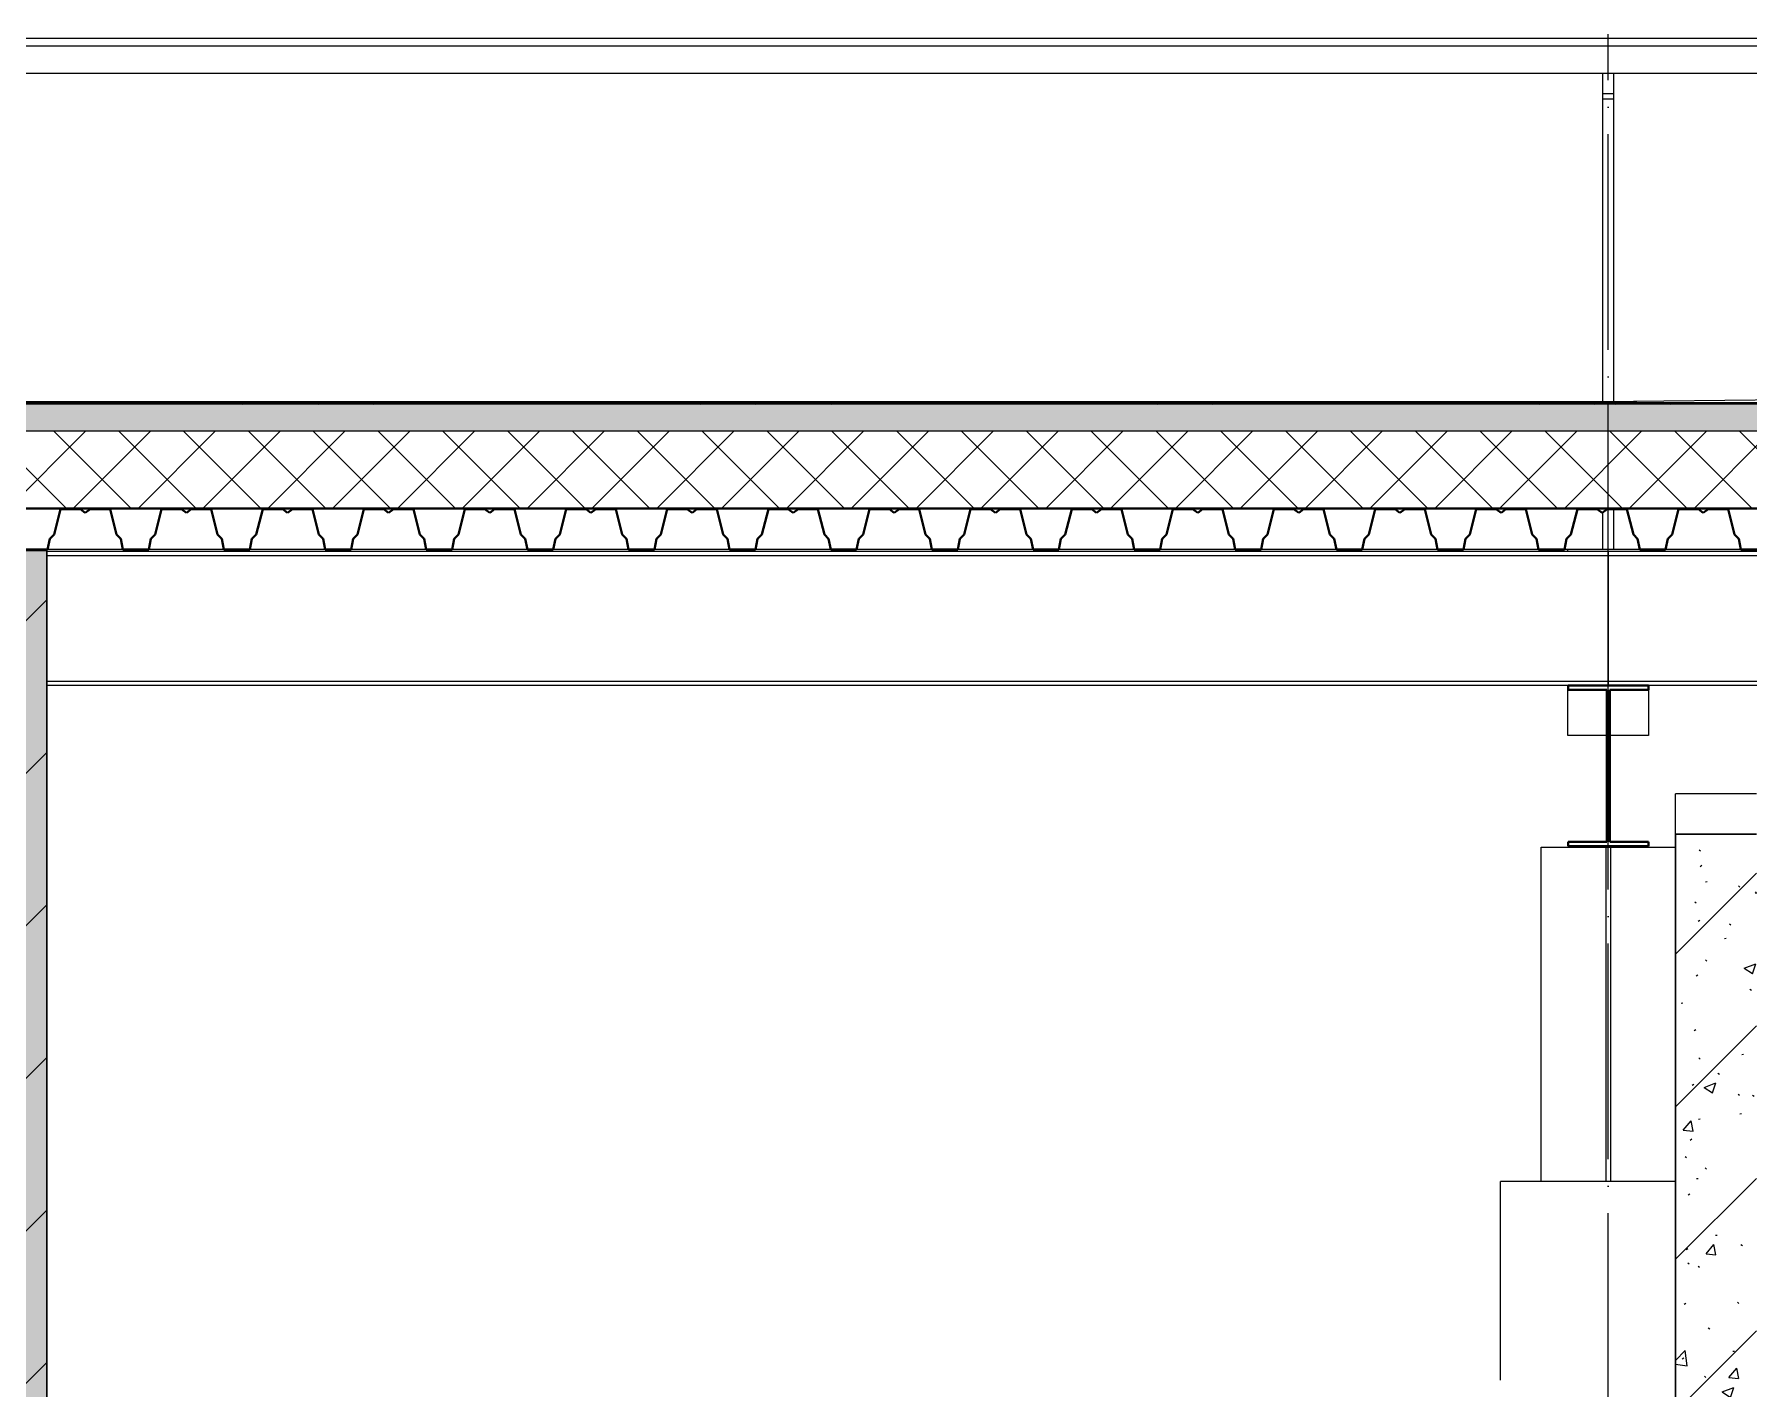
# Model space of a CAD drawing. Header units: millimetres. Extents: x -2951072 to 8268522, y -652067 to -630209.
# Drawn here: x 2659607 to 2662786, y -637204 to -634693 of the extents above; entities that cross this region are included whole.
import ezdxf

# ---------------------------------------------------------------- set-up
doc = ezdxf.new("R2010")
doc.units = ezdxf.units.MM
doc.header["$LTSCALE"] = 20
doc.linetypes.add('_ШПТ__20_т__2_5__Линия сетки', pattern=[25, 20, -2.5, 0, -2.5])
doc.linetypes.add('CENTER', pattern=[50.8, 31.75, -6.35, 6.35, -6.35])
for name, color, linetype, lineweight in [('Внутренние кромки', 7, 'Continuous', 18), ('Обобщенные модели', 7, 'Continuous', 18), ('Общие ребра', 7, 'Continuous', 18), ('ОСИ', 251, 'CENTER', 18), ('Перекрытия', 7, 'Continuous', 18), ('Стены', 7, 'Continuous', 18), ('Стены разрез', 7, 'Continuous', 30), ('Стены штриховка', 7, 'Continuous', 30)]:
    doc.layers.add(name, color=color, linetype=linetype, lineweight=lineweight)
for name, color, linetype, lineweight, true_color in [('Каркас несущий', 7, 'Continuous', 18, 0x800040), ('Крыши', 7, 'Continuous', 9, 0x004000), ('Несущие колонны', 7, 'Continuous', 18, 0x800040), ('Скрытые грани', 7, 'Continuous', 18, 0x800040)]:
    doc.layers.add(name, color=color, linetype=linetype, lineweight=lineweight, true_color=true_color)
pattern_1 = [(50, (2661175.67, -643812.97), (218.621, -19.1268), [22.86, -251.46]), (355, (2661175.67, -643812.97), (-42.292, 229.2684), [18.288, -201.168]), (100.451, (2661193.9, -643814.56), (176.331, 210.1396), [19.428, -213.708]), (46.184, (2661175.67, -643752), (325.295, -50.452), [34.29, -377.19]), (96.636, (2661202.78, -643756.2), (284.883, 296.913), [29.142, -320.562]), (351.184, (2661175.67, -643752), (284.886, 296.911), [27.432, -301.752]), (21, (2661206.15, -643767.25), (181.9375, -122.7183), [22.86, -251.46]), (326, (2661206.15, -643767.25), (74.162, 221.026), [18.288, -201.168]), (71.451, (2661221.31, -643777.48), (256.1003, 98.305), [19.428, -213.708]), (37.5, (2661175.67, -643812.97), (3.7064, 101.4659), [3.353, -195.377, 3.353, -200.863, -201.93]), (37.5, (2661175.67, -643812.97), (3.7064, 101.4659), [-402.946, 3.353, -198.577]), (7.5, (2661175.67, -643812.97), (80.1836, 120.2165), [3.353, -113.081, 3.353, -190.805, -76.962]), (7.5, (2661175.67, -643812.97), (80.1836, 120.2165), [-310.591, 3.353, -73.609]), (327.5, (2661107.7, -643812.97), (162.70865, -6.875), [3.353, -72.847, 3.353, -234.391, -315.468]), (327.5, (2661107.7, -643812.97), (162.70865, -6.875), [-313.944, 3.353, -312.115]), (317.5, (2661077.22, -643812.97), (177.7547, 30.5118), [3.353, -95.707, 3.353, -154.534, -224.028]), (317.5, (2661077.22, -643812.97), (177.7547, 30.5118), [-256.946, 3.353, -220.675])]
pattern_2 = [(45, (2661175.67, -643812.97), (-141.4214, 141.4214), [])]

# ---------------------------------------------------------------- blocks, each defined once
blk = doc.blocks.new('240_КолоннаНесущая_Двутавр_СТО АСЧМ 20-93 - 25К1-V1-_О__Р__1-1_')
at = {"layer": 'Несущие колонны', "color": 7}
for p, q in [((26875.5, 7920), (27124.5, 7920)), ((26875.5, 7300), (26875.5, 7920)), ((27124.5, 7300), (27124.5, 7920)), ((26875.5, 3772.3), (26875.5, 3774)), ((26875.5, 3690), (26875.5, 3765)), ((27124.5, 3772), (27124.5, 3773.3))]:
    blk.add_line(p, q, dxfattribs=at)
at = {"layer": 'Скрытые грани', "color": 7}
for p, q in [((26996, 7300), (26996, 7920)), ((27004, 7920), (27004, 7300)), ((26996, 3771.9), (26996, 3773.7)), ((26996, 3690), (26996, 3765.3)), ((27004, 3773.7), (27004, 3771.9)), ((27004, 3765.3), (27004, 3690))]:
    blk.add_line(p, q, dxfattribs=at)
blk = doc.blocks.new('250_Балка_Двутавр_ГОСТ Р 57837-2017 - 25Б1-1234974-_О__Р__1-1_')
at = {"layer": 'Каркас несущий', "color": 7}
for p, q in [((26999.5, 8468), (24105, 8468)), ((26999.5, 8460), (24105, 8460)), ((26999.5, 8468), (26999.5, 8460)), ((26999.5, 8460), (26999.5, 8228)), ((24105, 8228), (26999.5, 8228)), ((26925.5, 8220), (24105, 8220)), ((26999.5, 8228), (26999.5, 8220))]:
    blk.add_line(p, q, dxfattribs=at)
blk = doc.blocks.new('250_Балка_Двутавр_ГОСТ Р 57837-2017 - 25Б1-1234981-_О__Р__1-1_')
at = {"layer": 'Каркас несущий', "color": 7}
for p, q in [((27000.5, 8460), (27000.5, 8468)), ((29805, 8468), (27000.5, 8468)), ((27000.5, 8228), (27000.5, 8460)), ((29805, 8460), (27000.5, 8460)), ((27000.5, 8220), (27000.5, 8228)), ((27000.5, 8228), (29805, 8228)), ((29805, 8220), (27074.5, 8220))]:
    blk.add_line(p, q, dxfattribs=at)
blk = doc.blocks.new('190_ФЭ_Парапет_Сэндвич - ФЭ-К1_150-1300843-_О__Р__1-1_')
at = {"layer": 'Обобщенные модели'}
for p, q in [((14950, 9420.1), (45050, 9420.1)), ((45050, 9405), (14950, 9405)), ((14950, 9355), (45050, 9355)), ((27010, 9317.1), (26990, 9317.1)), ((27010, 9307.1), (26990, 9307.1))]:
    blk.add_line(p, q, dxfattribs=at)

msp = doc.modelspace()

# ---------------------------------------------------------------- hatches: boundary and pattern name
at = {"layer": 'Крыши'}
h = msp.add_hatch(dxfattribs=at)
h.set_pattern_fill('FP_10', style=0, pattern_type=2)
h.set_pattern_definition([(45, (2661175.67, -643812.97), (-70.7107, 70.7107), []), (135, (2661175.67, -643812.97), (-70.7107, -70.7107), [])])
h.paths.add_polyline_path([(2655875.3, -635379), (2680650.5, -635379), (2680650.5, -635377), (2650400.5, -635377), (2650400.5, -635379), (2655669.6, -635379)], flags=0)
h = msp.add_hatch(dxfattribs=at)
h.set_pattern_fill('FP_11', style=0, pattern_type=2)
h.set_pattern_definition([(0, (2661175.673, -643812.97), (71.437, 41.244), [47.625, -95.25]), (120, (2661175.673, -643812.97), (-71.43735, 41.24512), [47.625, -95.25]), (60, (2661175.673, -643812.97), (0.00065, 82.48912), [0, -95.25, 47.625, 0])])
h.paths.add_polyline_path([(2655875.3, -635429.1), (2680650.5, -635429.1), (2680650.5, -635379), (2650400.5, -635379), (2650400.5, -635429.1), (2655669.6, -635429.1)], flags=0)
h = msp.add_hatch(dxfattribs=at)
h.set_pattern_fill('FP_8', style=0, pattern_type=2)
h.set_pattern_definition([(45, (2661175.67, -643812.97), (-60.10408, 60.10408), []), (135, (2661175.67, -643812.97), (-60.10408, -60.10408), [])])
h.paths.add_polyline_path([(2650400.5, -635572.3), (2680650.5, -635572.3), (2680650.5, -635429.1), (2650400.5, -635429.1), (2650400.5, -635561.8)], flags=0)
at = {"layer": 'Стены штриховка', "lineweight": 9}
h = msp.add_hatch(dxfattribs=at)
h.set_pattern_fill('FP_2', color=256, style=0, pattern_type=2)
h.set_pattern_definition(pattern_1)
h.paths.add_polyline_path([(2659577.3, -640320.2), (2659630.5, -640320.2), (2659630.5, -635650.2), (2659480.5, -635650.2), (2659480.5, -640320.2)], flags=0)
h = msp.add_hatch(dxfattribs=at)
h.set_pattern_fill('FP_3', color=256, style=0, pattern_type=2)
h.set_pattern_definition(pattern_2)
h.paths.add_polyline_path([(2659577.3, -640320.2), (2659630.5, -640320.2), (2659630.5, -635650.2), (2659480.5, -635650.2), (2659480.5, -640320.2)], flags=0)
h = msp.add_hatch(dxfattribs=at)
h.set_pattern_fill('FP_2', color=256, style=0, pattern_type=2)
h.set_pattern_definition(pattern_1)
h.paths.add_polyline_path([(2662765.1, -640320.2), (2662800.5, -640320.2), (2662800.5, -636176.3), (2662650.5, -636176.3), (2662650.5, -640320.2), (2662662.3, -640320.2)], flags=0)
h = msp.add_hatch(dxfattribs=at)
h.set_pattern_fill('FP_3', color=256, style=0, pattern_type=2)
h.set_pattern_definition(pattern_2)
h.paths.add_polyline_path([(2662765.1, -640320.2), (2662800.5, -640320.2), (2662800.5, -636176.3), (2662650.5, -636176.3), (2662650.5, -640320.2), (2662662.3, -640320.2)], flags=0)

# ---------------------------------------------------------------- linework, layer by layer
at = {"layer": 'Внутренние кромки', "color": 7}
msp.add_line((2665525.5, -635340.3), (2662289.4, -635377), dxfattribs=at)
at = {"layer": 'Каркас несущий', "color": 7, "lineweight": 40}
for p, q in [((2662600, -635900.2), (2662451, -635900.2)), ((2662451, -635900.2), (2662451, -635908.2)), ((2662451, -635908.2), (2662522.8, -635908.2)), ((2662522.8, -635908.2), (2662522.8, -636190.2)), ((2662528.3, -636190.2), (2662528.3, -635908.2)), ((2662528.3, -635908.2), (2662600, -635908.2)), ((2662600, -635908.2), (2662600, -635900.2)), ((2662522.8, -636190.2), (2662451, -636190.2)), ((2662451, -636190.2), (2662451, -636198.2)), ((2662600, -636190.2), (2662528.3, -636190.2)), ((2662600, -636198.2), (2662600, -636190.2)), ((2662451, -636198.2), (2662600, -636198.2))]:
    msp.add_line(p, q, dxfattribs=at)
at = {"layer": 'Крыши', "color": 7}
msp.add_line((2650400.5, -635373.8), (2662578.7, -635373.8), dxfattribs=at)
at = {"layer": 'Крыши', "color": 7, "lineweight": 40}
for p, q in [((2680650.5, -635377), (2650400.5, -635377)), ((2650400.5, -635572.3), (2680650.5, -635572.3))]:
    msp.add_line(p, q, dxfattribs=at)
at = {"layer": 'Общие ребра'}
for p, q in [((2680650.5, -635379), (2650400.5, -635379)), ((2680650.5, -635429.1), (2650400.5, -635429.1))]:
    msp.add_line(p, q, dxfattribs=at)
at = {"layer": 'ОСИ', "linetype": '_ШПТ__20_т__2_5__Линия сетки'}
msp.add_line((2662525.5, -646280.4), (2662525.5, -634693), dxfattribs=at)
at = {"layer": 'Перекрытия', "lineweight": 40}
for p, q in [((2659643.9, -635620.3), (2659655.8, -635573.3)), ((2659655.8, -635573.3), (2659692.8, -635573.3)), ((2659692.8, -635573.3), (2659701.8, -635580.3)), ((2659701.8, -635580.3), (2659710.8, -635573.3)), ((2659710.8, -635573.3), (2659747.8, -635573.3)), ((2659747.8, -635573.3), (2659759.6, -635620.3)), ((2659831.4, -635620.3), (2659843.3, -635573.3)), ((2659843.3, -635573.3), (2659880.3, -635573.3)), ((2659880.3, -635573.3), (2659889.3, -635580.3)), ((2659889.3, -635580.3), (2659898.3, -635573.3)), ((2659898.3, -635573.3), (2659935.3, -635573.3)), ((2659935.3, -635573.3), (2659947.1, -635620.3)), ((2660018.9, -635620.3), (2660030.8, -635573.3)), ((2660030.8, -635573.3), (2660067.8, -635573.3)), ((2660067.8, -635573.3), (2660076.8, -635580.3)), ((2660076.8, -635580.3), (2660085.8, -635573.3)), ((2660085.8, -635573.3), (2660122.8, -635573.3)), ((2660122.8, -635573.3), (2660134.6, -635620.3)), ((2660206.4, -635620.3), (2660218.3, -635573.3)), ((2660218.3, -635573.3), (2660255.3, -635573.3)), ((2660255.3, -635573.3), (2660264.3, -635580.3)), ((2660264.3, -635580.3), (2660273.3, -635573.3)), ((2660273.3, -635573.3), (2660310.3, -635573.3)), ((2660310.3, -635573.3), (2660322.1, -635620.3)), ((2660393.9, -635620.3), (2660405.8, -635573.3)), ((2660405.8, -635573.3), (2660442.8, -635573.3)), ((2660442.8, -635573.3), (2660451.8, -635580.3)), ((2660451.8, -635580.3), (2660460.8, -635573.3)), ((2660460.8, -635573.3), (2660497.8, -635573.3)), ((2660497.8, -635573.3), (2660509.6, -635620.3)), ((2660581.4, -635620.3), (2660593.3, -635573.3)), ((2660593.3, -635573.3), (2660630.3, -635573.3)), ((2660630.3, -635573.3), (2660639.3, -635580.3)), ((2660639.3, -635580.3), (2660648.3, -635573.3)), ((2660648.3, -635573.3), (2660685.3, -635573.3)), ((2660685.3, -635573.3), (2660697.1, -635620.3)), ((2660768.9, -635620.3), (2660780.8, -635573.3)), ((2660780.8, -635573.3), (2660817.8, -635573.3)), ((2660817.8, -635573.3), (2660826.8, -635580.3)), ((2660826.8, -635580.3), (2660835.8, -635573.3)), ((2660835.8, -635573.3), (2660872.8, -635573.3)), ((2660872.8, -635573.3), (2660884.6, -635620.3)), ((2660956.4, -635620.3), (2660968.3, -635573.3)), ((2660968.3, -635573.3), (2661005.3, -635573.3)), ((2661005.3, -635573.3), (2661014.3, -635580.3)), ((2661014.3, -635580.3), (2661023.3, -635573.3)), ((2661023.3, -635573.3), (2661060.3, -635573.3)), ((2661060.3, -635573.3), (2661072.1, -635620.3)), ((2661143.9, -635620.3), (2661155.8, -635573.3)), ((2661155.8, -635573.3), (2661192.8, -635573.3)), ((2661192.8, -635573.3), (2661201.8, -635580.3)), ((2661201.8, -635580.3), (2661210.8, -635573.3)), ((2661210.8, -635573.3), (2661247.8, -635573.3)), ((2661247.8, -635573.3), (2661259.6, -635620.3)), ((2661331.4, -635620.3), (2661343.3, -635573.3)), ((2661343.3, -635573.3), (2661380.3, -635573.3)), ((2661380.3, -635573.3), (2661389.3, -635580.3)), ((2661389.3, -635580.3), (2661398.3, -635573.3)), ((2661398.3, -635573.3), (2661435.3, -635573.3)), ((2661435.3, -635573.3), (2661447.1, -635620.3)), ((2661518.9, -635620.3), (2661530.8, -635573.3)), ((2661530.8, -635573.3), (2661567.8, -635573.3)), ((2661567.8, -635573.3), (2661576.8, -635580.3)), ((2661576.8, -635580.3), (2661585.8, -635573.3)), ((2661585.8, -635573.3), (2661622.8, -635573.3)), ((2661622.8, -635573.3), (2661634.6, -635620.3)), ((2661706.4, -635620.3), (2661718.3, -635573.3)), ((2661718.3, -635573.3), (2661755.3, -635573.3)), ((2661755.3, -635573.3), (2661764.3, -635580.3)), ((2661764.3, -635580.3), (2661773.3, -635573.3)), ((2661773.3, -635573.3), (2661810.3, -635573.3)), ((2661810.3, -635573.3), (2661822.1, -635620.3)), ((2661893.9, -635620.3), (2661905.8, -635573.3)), ((2661905.8, -635573.3), (2661942.8, -635573.3)), ((2661942.8, -635573.3), (2661951.8, -635580.3)), ((2661951.8, -635580.3), (2661960.8, -635573.3)), ((2661960.8, -635573.3), (2661997.8, -635573.3)), ((2661997.8, -635573.3), (2662009.6, -635620.3)), ((2662081.4, -635620.3), (2662093.3, -635573.3)), ((2662093.3, -635573.3), (2662130.3, -635573.3)), ((2662130.3, -635573.3), (2662139.3, -635580.3)), ((2662139.3, -635580.3), (2662148.3, -635573.3)), ((2662148.3, -635573.3), (2662185.3, -635573.3)), ((2662185.3, -635573.3), (2662197.1, -635620.3)), ((2662268.9, -635620.3), (2662280.8, -635573.3)), ((2662280.8, -635573.3), (2662317.8, -635573.3)), ((2662317.8, -635573.3), (2662326.8, -635580.3)), ((2662326.8, -635580.3), (2662335.8, -635573.3)), ((2662335.8, -635573.3), (2662372.8, -635573.3)), ((2662372.8, -635573.3), (2662384.6, -635620.3)), ((2662456.4, -635620.3), (2662468.3, -635573.3)), ((2662468.3, -635573.3), (2662505.3, -635573.3)), ((2662505.3, -635573.3), (2662514.3, -635580.3)), ((2662514.3, -635580.3), (2662523.3, -635573.3)), ((2662523.3, -635573.3), (2662560.3, -635573.3)), ((2662560.3, -635573.3), (2662572.1, -635620.3)), ((2662643.9, -635620.3), (2662655.8, -635573.3)), ((2662655.8, -635573.3), (2662692.8, -635573.3)), ((2662692.8, -635573.3), (2662701.8, -635580.3)), ((2662701.8, -635580.3), (2662710.8, -635573.3)), ((2662710.8, -635573.3), (2662747.8, -635573.3)), ((2662747.8, -635573.3), (2662759.6, -635620.3)), ((2659635.9, -635628.3), (2659643.9, -635620.3)), ((2659759.6, -635620.3), (2659767.6, -635628.3)), ((2659823.4, -635628.3), (2659831.4, -635620.3)), ((2659947.1, -635620.3), (2659955.1, -635628.3)), ((2660010.9, -635628.3), (2660018.9, -635620.3)), ((2660134.6, -635620.3), (2660142.6, -635628.3)), ((2660198.4, -635628.3), (2660206.4, -635620.3)), ((2660322.1, -635620.3), (2660330.1, -635628.3)), ((2660385.9, -635628.3), (2660393.9, -635620.3)), ((2660509.6, -635620.3), (2660517.6, -635628.3)), ((2660573.4, -635628.3), (2660581.4, -635620.3)), ((2660697.1, -635620.3), (2660705.1, -635628.3)), ((2660760.9, -635628.3), (2660768.9, -635620.3)), ((2660884.6, -635620.3), (2660892.6, -635628.3)), ((2660948.4, -635628.3), (2660956.4, -635620.3)), ((2661072.1, -635620.3), (2661080.1, -635628.3)), ((2661135.9, -635628.3), (2661143.9, -635620.3)), ((2661259.6, -635620.3), (2661267.6, -635628.3)), ((2661323.4, -635628.3), (2661331.4, -635620.3)), ((2661447.1, -635620.3), (2661455.1, -635628.3)), ((2661510.9, -635628.3), (2661518.9, -635620.3)), ((2661634.6, -635620.3), (2661642.6, -635628.3)), ((2661698.4, -635628.3), (2661706.4, -635620.3)), ((2661822.1, -635620.3), (2661830.1, -635628.3)), ((2661885.9, -635628.3), (2661893.9, -635620.3)), ((2662009.6, -635620.3), (2662017.6, -635628.3)), ((2662073.4, -635628.3), (2662081.4, -635620.3)), ((2662197.1, -635620.3), (2662205.1, -635628.3)), ((2662260.9, -635628.3), (2662268.9, -635620.3)), ((2662384.6, -635620.3), (2662392.6, -635628.3)), ((2662448.4, -635628.3), (2662456.4, -635620.3)), ((2662572.1, -635620.3), (2662580.1, -635628.3)), ((2662635.9, -635628.3), (2662643.9, -635620.3)), ((2662759.6, -635620.3), (2662767.6, -635628.3)), ((2659584, -635648.3), (2659632, -635648.3)), ((2659632, -635648.3), (2659635.9, -635628.3)), ((2659767.6, -635628.3), (2659771.5, -635648.3)), ((2659771.5, -635648.3), (2659819.5, -635648.3)), ((2659819.5, -635648.3), (2659823.4, -635628.3)), ((2659955.1, -635628.3), (2659959, -635648.3)), ((2659959, -635648.3), (2660007, -635648.3)), ((2660007, -635648.3), (2660010.9, -635628.3)), ((2660142.6, -635628.3), (2660146.5, -635648.3)), ((2660146.5, -635648.3), (2660194.5, -635648.3)), ((2660194.5, -635648.3), (2660198.4, -635628.3)), ((2660330.1, -635628.3), (2660334, -635648.3)), ((2660334, -635648.3), (2660382, -635648.3)), ((2660382, -635648.3), (2660385.9, -635628.3)), ((2660517.6, -635628.3), (2660521.5, -635648.3)), ((2660521.5, -635648.3), (2660569.5, -635648.3)), ((2660569.5, -635648.3), (2660573.4, -635628.3)), ((2660705.1, -635628.3), (2660709, -635648.3)), ((2660709, -635648.3), (2660757, -635648.3)), ((2660757, -635648.3), (2660760.9, -635628.3)), ((2660892.6, -635628.3), (2660896.5, -635648.3)), ((2660896.5, -635648.3), (2660944.5, -635648.3)), ((2660944.5, -635648.3), (2660948.4, -635628.3)), ((2661080.1, -635628.3), (2661084, -635648.3)), ((2661084, -635648.3), (2661132, -635648.3)), ((2661132, -635648.3), (2661135.9, -635628.3)), ((2661267.6, -635628.3), (2661271.5, -635648.3)), ((2661271.5, -635648.3), (2661319.5, -635648.3)), ((2661319.5, -635648.3), (2661323.4, -635628.3)), ((2661455.1, -635628.3), (2661459, -635648.3)), ((2661459, -635648.3), (2661507, -635648.3)), ((2661507, -635648.3), (2661510.9, -635628.3)), ((2661642.6, -635628.3), (2661646.5, -635648.3)), ((2661646.5, -635648.3), (2661694.5, -635648.3)), ((2661694.5, -635648.3), (2661698.4, -635628.3)), ((2661830.1, -635628.3), (2661834, -635648.3)), ((2661834, -635648.3), (2661882, -635648.3)), ((2661882, -635648.3), (2661885.9, -635628.3)), ((2662017.6, -635628.3), (2662021.5, -635648.3)), ((2662021.5, -635648.3), (2662069.5, -635648.3)), ((2662069.5, -635648.3), (2662073.4, -635628.3)), ((2662205.1, -635628.3), (2662209, -635648.3)), ((2662209, -635648.3), (2662257, -635648.3)), ((2662257, -635648.3), (2662260.9, -635628.3)), ((2662392.6, -635628.3), (2662396.5, -635648.3)), ((2662396.5, -635648.3), (2662444.5, -635648.3)), ((2662444.5, -635648.3), (2662448.4, -635628.3)), ((2662580.1, -635628.3), (2662584, -635648.3)), ((2662584, -635648.3), (2662632, -635648.3)), ((2662632, -635648.3), (2662635.9, -635628.3)), ((2662767.6, -635628.3), (2662771.5, -635648.3)), ((2662771.5, -635648.3), (2662819.5, -635648.3))]:
    msp.add_line(p, q, dxfattribs=at)
at = {"layer": 'Стены'}
for p, q in [((2662515.5, -635374.5), (2662515.5, -634765.2)), ((2662535.5, -634765.2), (2662535.5, -635374.2)), ((2662515.5, -635648.3), (2662515.5, -635579.3)), ((2662535.5, -635573.1), (2662535.5, -635648.3)), ((2659771.5, -635648.3), (2659632, -635648.3)), ((2659959, -635648.3), (2659819.5, -635648.3)), ((2660146.5, -635648.3), (2660007, -635648.3)), ((2660334, -635648.3), (2660194.5, -635648.3)), ((2660521.5, -635648.3), (2660382, -635648.3)), ((2660708.5, -635648.3), (2660569.5, -635648.3)), ((2660896.5, -635648.3), (2660757, -635648.3)), ((2661084, -635648.3), (2660944.5, -635648.3)), ((2661271.5, -635648.3), (2661132, -635648.3)), ((2661459, -635648.3), (2661319.5, -635648.3)), ((2661646.5, -635648.3), (2661507, -635648.3)), ((2661834, -635648.3), (2661694.5, -635648.3)), ((2662021.5, -635648.3), (2661882, -635648.3)), ((2662209, -635648.3), (2662069.5, -635648.3)), ((2662396.5, -635648.3), (2662257, -635648.3)), ((2662584, -635648.3), (2662444.5, -635648.3)), ((2662450.5, -635652.2), (2662450.5, -635648.3)), ((2662600.5, -635648.3), (2662600.5, -635652.2)), ((2662771.5, -635648.3), (2662632, -635648.3)), ((2662450.5, -635993.3), (2662450.5, -635900.2)), ((2662600.5, -635900.2), (2662600.5, -635993.3)), ((2662522.8, -635993.3), (2662450.5, -635993.3)), ((2662600.5, -635993.3), (2662528.3, -635993.3)), ((2662800.5, -636101.3), (2662650.5, -636101.3)), ((2662650.5, -636176.3), (2662650.5, -636101.3)), ((2662650.5, -636820.2), (2662326, -636820.2)), ((2662326, -637188.2), (2662326, -636820.2))]:
    msp.add_line(p, q, dxfattribs=at)
at = {"layer": 'Стены разрез'}
for p, q in [((2659630.5, -635650.2), (2659480.5, -635650.2)), ((2659630.5, -640220.2), (2659630.5, -635650.2)), ((2662800.5, -636176.3), (2662650.5, -636176.3)), ((2662650.5, -636176.3), (2662650.5, -640220.2))]:
    msp.add_line(p, q, dxfattribs=at)

# ---------------------------------------------------------------- block references
at = {"layer": 'Каркас несущий', "color": 7}
for name in ['250_Балка_Двутавр_ГОСТ Р 57837-2017 - 25Б1-1234974-_О__Р__1-1_', '250_Балка_Двутавр_ГОСТ Р 57837-2017 - 25Б1-1234981-_О__Р__1-1_']:
    msp.add_blockref(name, (2635525.5, -644120.2), dxfattribs=at)
at = {"layer": 'Несущие колонны', "color": 7}
msp.add_blockref('240_КолоннаНесущая_Двутавр_СТО АСЧМ 20-93 - 25К1-V1-_О__Р__1-1_', (2635525.5, -644120.2), dxfattribs=at)
at = {"layer": 'Обобщенные модели'}
msp.add_blockref('190_ФЭ_Парапет_Сэндвич - ФЭ-К1_150-1300843-_О__Р__1-1_', (2635525.5, -644120.2), dxfattribs=at)

doc.saveas('drawing.dxf')
